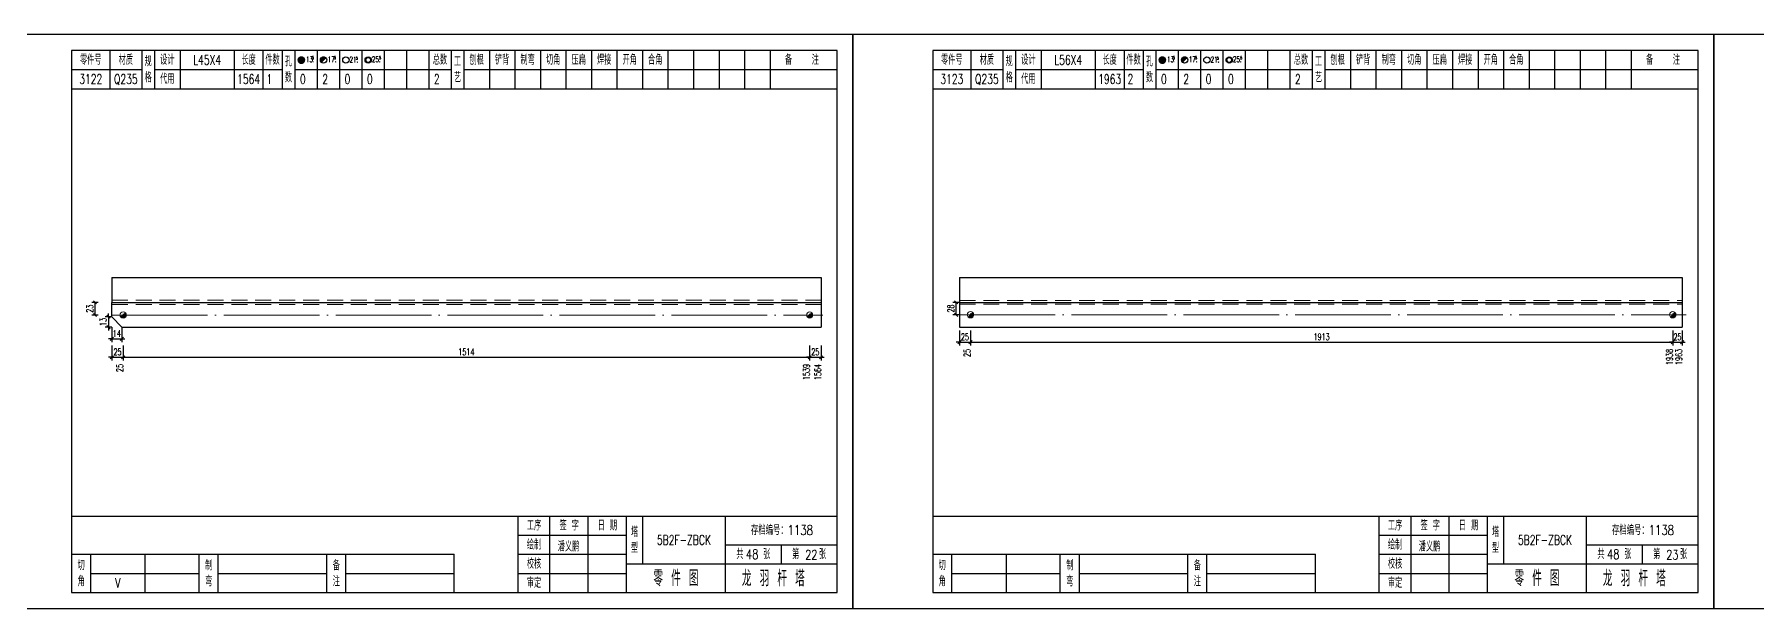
# Model space of a CAD drawing. Header units: millimetres. Extents: x 0 to 30240, y -10896 to -1348.
# Drawn here: x 5683 to 6223, y -9369 to -9189 of the extents above; entities that cross this region are included whole.
import ezdxf
from ezdxf.enums import TextEntityAlignment as Align

# ---------------------------------------------------------------- set-up
doc = ezdxf.new("R2010")
doc.units = ezdxf.units.MM
doc.header["$LTSCALE"] = 20
doc.header["$PDMODE"] = 1
doc.linetypes.add('DASHDOT2X', pattern=[1.75, 1.5, -0.125, 0, -0.125])
doc.linetypes.add('HIDDEN', pattern=[0.375, 0.25, -0.125])
for name, color, linetype, lineweight in [('1', 7, 'Continuous', 25), ('11', 3, 'Continuous', 13), ('2', 1, 'HIDDEN', 13), ('5', 1, 'Continuous', 13), ('7', 2, 'DASHDOT2X', 13)]:
    doc.layers.add(name, color=color, linetype=linetype, lineweight=lineweight)
doc.styles.get("Standard").update_dxf_attribs({"font": 'simplex', "width": 0.7, "bigfont": 'gbhzfs.shx'})
doc.styles.add('SYMBOL_TXT', font='txt.shx', dxfattribs={"width": 0.6})
doc.styles.add('TITLE_TXT', font='simplex.shx', dxfattribs={"width": 0.75, "height": 2.5, "bigfont": 'gbhzfs.shx'})
doc.dimstyles.get("Standard").update_dxf_attribs({"dimtxt": 2.1, "dimasz": 1, "dimexe": 1.05, "dimexo": 0, "dimgap": 0.63, "dimtad": 1, "dimzin": 0, "dimdsep": 46, "dimtxsty": 'standard', "dimblk": 'OBLIQUE', "dimblk1": 'OBLIQUE', "dimblk2": 'OBLIQUE', "dimcen": 0.09, "dimadec": 0, "dimazin": 0, "dimtfac": 1, "dimtdec": 1, "dimtix": 1, "dimtmove": 0, "dimatfit": 3, "dimfxl": 0, "dimtolj": 1, "dimtzin": 0, "dimarcsym": 0})
pattern_1 = [(0, (-3, 0), (0, 0.0125), [])]

# ---------------------------------------------------------------- blocks, each defined once
blk = doc.blocks.new('M12_HOLE')
h = blk.add_hatch()
h.set_pattern_fill('LINE', scale=0.1, style=0)
h.set_pattern_definition(pattern_1)
h.paths.add_polyline_path([(-5, 0, 1), (-1, 0, 1)])
at = {"color": 7}
blk.add_circle((-3, 0), 2, dxfattribs=at)
at = {"color": 7, "attachment_point": 1, "style": 'SYMBOL_TXT'}
for s, insert, char_height, width in [('13\\f??|b0|i0|c0|p54;.', (-0.1, 2.1), 3.5, 5.707), ('5', (3.7, 2.3), 1.8, 2.931)]:
    blk.add_mtext(s, dxfattribs=dict(at, insert=insert, char_height=char_height, width=width))
blk = doc.blocks.new('M16_HOLE')
h = blk.add_hatch()
h.set_pattern_fill('LINE', scale=0.1, style=0)
h.set_pattern_definition(pattern_1)
h.paths.add_polyline_path([(-1.6, 1.4, 0.668179), (-5, 0, 0.198912), (-4.4, -1.4)])
at = {"color": 7}
blk.add_circle((-3, 0), 2, dxfattribs=at)
at = {"color": 7, "attachment_point": 1, "style": 'SYMBOL_TXT'}
for s, insert, char_height, width in [('17.', (-0.4, 2.1), 3.5, 6.316), ('5', (3.6, 2.3), 1.8, 1.822)]:
    blk.add_mtext(s, dxfattribs=dict(at, insert=insert, char_height=char_height, width=width))
blk = doc.blocks.new('M20_HOLE')
at = {"color": 7}
blk.add_circle((-3, 0), 2, dxfattribs=at)
at = {"color": 7, "attachment_point": 1, "style": 'SYMBOL_TXT'}
for s, insert, char_height, width in [('21.', (-0.7, 2), 3.5, 6.074), ('5', (3.3, 2), 1.8, 1.458)]:
    blk.add_mtext(s, dxfattribs=dict(at, insert=insert, char_height=char_height, width=width))
blk = doc.blocks.new('M24_HOLE')
at = {"color": 7}
for radius in [2, 1.5]:
    blk.add_circle((-3, 0), radius, dxfattribs=at)
at = {"color": 7, "attachment_point": 1, "style": 'SYMBOL_TXT'}
for s, insert, char_height, width in [('25.', (-0.7, 2.1), 3.5, 2.429), ('5', (3.9, 2.3), 1.8, 1.944)]:
    blk.add_mtext(s, dxfattribs=dict(at, insert=insert, char_height=char_height, width=width))
blk = doc.blocks.new('JgCard')
for p, q in [((270, 180), (0, 180)), ((0, 180), (0, 0)), ((270, 0), (270, 180)), ((265, 175), (25, 175)), ((25, 175), (25, 5)), ((37, 175), (37, 163)), ((47, 175), (47, 163)), ((51, 175), (51, 163)), ((59, 175), (59, 163)), ((76, 175), (76, 163)), ((85, 175), (85, 163)), ((91, 175), (91, 163)), ((95, 175), (95, 163)), ((102, 175), (102, 163)), ((109, 175), (109, 163)), ((116, 175), (116, 163)), ((123, 175), (123, 163)), ((130, 175), (130, 163)), ((137, 175), (137, 163)), ((144, 175), (144, 163)), ((148, 175), (148, 163)), ((156, 175), (156, 163)), ((164, 175), (164, 163)), ((172, 175), (172, 163)), ((180, 175), (180, 163)), ((188, 175), (188, 163)), ((196, 175), (196, 163)), ((204, 175), (204, 163)), ((212, 175), (212, 163)), ((220, 175), (220, 163)), ((228, 175), (228, 163)), ((236, 175), (236, 163)), ((244, 175), (244, 163)), ((265, 5), (265, 175)), ((25, 169), (47, 169)), ((51, 169), (91, 169)), ((95, 169), (144, 169)), ((148, 169), (265, 169)), ((25, 163), (265, 163)), ((25, 29), (265, 29)), ((165, 5), (165, 29)), ((175, 5), (175, 29)), ((187, 5), (187, 29)), ((199, 5), (199, 29)), ((204, 29), (204, 14)), ((230, 5), (230, 29)), ((165, 23), (199, 23)), ((25, 17), (145, 17)), ((31, 5), (31, 17)), ((48, 17), (48, 5)), ((65, 5), (65, 17)), ((71, 5), (71, 17)), ((105, 5), (105, 17)), ((111, 5), (111, 17)), ((145, 5), (145, 17)), ((165, 17), (199, 17)), ((230, 20), (265, 20)), ((247.5, 20), (247.5, 14)), ((31, 11), (65, 11)), ((71, 11), (105, 11)), ((111, 11), (145, 11)), ((165, 11), (199, 11)), ((199, 14), (265, 14)), ((0, 0), (270, 0)), ((25, 5), (265, 5))]:
    blk.add_line(p, q)
blk.add_lwpolyline([(96.03, 171.99, -1), (98.03, 171.99, -1)], format="xyb", close=True)
blk.add_point((145, 96))
at = {"xscale": 0.5, "yscale": 0.5, "zscale": 0.5}
for name, p in [('M12_HOLE', (98.53, 171.99)), ('M16_HOLE', (105.5, 172)), ('M20_HOLE', (112.5, 172)), ('M24_HOLE', (119.5, 172))]:
    blk.add_blockref(name, p, dxfattribs=at)
at = {"style": 'TITLE_TXT', "width": 0.75}
for s, height, p in [('存档编号：1138', 3.076, (238.02, 23.07)), ('潘义鹏', 3, (177.45, 17.91)), ('龙 羽 杆 塔', 5, (235.17, 6.97))]:
    blk.add_text(s, height=height, dxfattribs=at).set_placement(p)
at = {"attachment_point": 5, "style": 'TITLE_TXT'}
for s, insert, char_height, width in [('零件号', (31, 172), 3, 15), ('材质', (42, 172), 3, 8), ('设计', (55, 172), 3, 8), ('长度', (80.5, 172), 3, 8), ('件数', (88, 172), 3, 6), ('总数', (140.5, 172), 3, 7), ('工\\P艺', (146, 169), 3, 4), ('刨根', (152, 172), 3, 8), ('铲背', (160, 172), 3, 8), ('制弯', (168, 172), 3, 8), ('切角', (176, 172), 3, 8), ('压扁', (184, 172), 3, 8), ('焊接', (192, 172), 3, 8), ('开角', (200, 172), 3, 8), ('合角', (208, 172), 3, 8), ('备    注', (254, 172), 3, 22), ('规格', (49, 169), 3, 4), ('代用', (55, 166), 3, 8), ('孔数', (93, 169), 3, 4), ('工序', (170, 26), 3, 10), ('签 字', (181, 26), 3, 12), ('日 期', (193, 26), 3, 12), ('绘制', (170, 20), 3, 10), ('塔\\P型', (201.5, 21.5), 3, 5), ('共    张', (238.75, 17), 3, 17.5), ('第    张', (256.25, 17), 3, 17.5), ('切\\P角', (28, 11), 3, 6), ('制\\P弯', (68, 11), 3, 6), ('备\\P注', (108, 11), 3, 6), ('校核', (170, 14), 3, 10), ('零 件 图', (214.5, 9.5), 5, 31), ('审定', (170, 8), 3, 10)]:
    blk.add_mtext(s, dxfattribs=dict(at, insert=insert, char_height=char_height, width=width))
blk = doc.blocks.new('M16')
for p, q in [((-0.71, -0.71), (0.71, 0.71)), ((-0.4, 0), (0.4, 0)), ((0, 0.4), (0, -0.4))]:
    blk.add_line(p, q)
blk.add_circle((0, 0), 1)
for radius in [0.8, 0.6, 0.4, 0.2]:
    blk.add_arc((0, 0), radius, 225, 45)
blk = doc.blocks.new('_Oblique')
at = {"color": 0, "linetype": 'ByBlock', "lineweight": -2}
blk.add_line((-0.5, -0.5), (0.5, 0.5), dxfattribs=at)
blk = doc.blocks.new('*D5550')
at = {"layer": '11', "color": 0, "lineweight": -2}
for p, q in [((5707.6, -9286.68), (5707.6, -9291.41)), ((5711.15, -9286.68), (5711.15, -9291.41)), ((5707.6, -9290.36), (5706.6, -9290.36)), ((5707.6, -9290.36), (5711.15, -9290.36)), ((5711.15, -9290.36), (5712.15, -9290.36))]:
    blk.add_line(p, q, dxfattribs=at)
at = {"layer": 'Defpoints', "color": 0}
for p in [(5707.6, -9286.68), (5711.15, -9286.68), (5711.15, -9290.36)]:
    blk.add_point(p, dxfattribs=at)
at = {"layer": '11', "color": 0, "lineweight": -2}
blk.add_blockref('_Oblique', (5707.6, -9290.36), dxfattribs=at)
at = {"layer": '11', "color": 0, "lineweight": -2, "rotation": 180}
blk.add_blockref('_Oblique', (5711.15, -9290.36), dxfattribs=at)
at = {"layer": '11', "color": 0, "insert": (5709.38, -9288.68), "char_height": 2.1, "attachment_point": 5}
blk.add_mtext('\\A1;25', dxfattribs=at)
blk = doc.blocks.new('*D5552')
at = {"layer": '11', "color": 0, "lineweight": -2}
for p, q in [((5926.41, -9286.68), (5926.41, -9291.41)), ((5930, -9286.68), (5930, -9291.41)), ((5926.41, -9290.36), (5925.41, -9290.36)), ((5926.41, -9290.36), (5930, -9290.36)), ((5930, -9290.36), (5931, -9290.36))]:
    blk.add_line(p, q, dxfattribs=at)
at = {"layer": 'Defpoints', "color": 0}
for p in [(5926.41, -9286.68), (5930, -9286.68), (5930, -9290.36)]:
    blk.add_point(p, dxfattribs=at)
at = {"layer": '11', "color": 0, "lineweight": -2}
blk.add_blockref('_Oblique', (5926.41, -9290.36), dxfattribs=at)
at = {"layer": '11', "color": 0, "lineweight": -2, "rotation": 180}
blk.add_blockref('_Oblique', (5930, -9290.36), dxfattribs=at)
at = {"layer": '11', "color": 0, "insert": (5928.2, -9288.68), "char_height": 2.1, "attachment_point": 5}
blk.add_mtext('\\A1;25', dxfattribs=at)
blk = doc.blocks.new('*D5553')
at = {"layer": '11', "color": 0, "lineweight": -2}
for p, q in [((5706.55, -9277.63), (5706.55, -9276.63)), ((5707.6, -9277.63), (5705.5, -9277.63)), ((5707.6, -9280.91), (5705.5, -9280.91)), ((5706.55, -9277.63), (5706.55, -9280.91)), ((5706.55, -9280.91), (5706.55, -9281.91))]:
    blk.add_line(p, q, dxfattribs=at)
at = {"layer": 'Defpoints', "color": 0}
for p in [(5706.55, -9280.91), (5707.6, -9277.63), (5707.6, -9280.91)]:
    blk.add_point(p, dxfattribs=at)
at = {"layer": '11', "color": 0, "lineweight": -2}
for p, rotation in [((5706.55, -9277.63), 270), ((5706.55, -9280.91), 90)]:
    blk.add_blockref('_Oblique', p, dxfattribs=dict(at, rotation=rotation))
at = {"layer": '11', "color": 0, "insert": (5704.87, -9279.27), "char_height": 2.1, "attachment_point": 5, "rotation": 90}
blk.add_mtext('\\A1;13', dxfattribs=at)
blk = doc.blocks.new('*D5554')
at = {"layer": '11', "color": 0, "lineweight": -2}
for p, q in [((5707.6, -9280.91), (5707.6, -9285.63)), ((5710.73, -9280.91), (5710.73, -9285.63)), ((5707.6, -9284.58), (5706.6, -9284.58)), ((5707.6, -9284.58), (5710.73, -9284.58)), ((5710.73, -9284.58), (5711.73, -9284.58))]:
    blk.add_line(p, q, dxfattribs=at)
at = {"layer": 'Defpoints', "color": 0}
for p in [(5707.6, -9280.91), (5710.73, -9280.91), (5710.73, -9284.58)]:
    blk.add_point(p, dxfattribs=at)
at = {"layer": '11', "color": 0, "lineweight": -2}
blk.add_blockref('_Oblique', (5707.6, -9284.58), dxfattribs=at)
at = {"layer": '11', "color": 0, "lineweight": -2, "rotation": 180}
blk.add_blockref('_Oblique', (5710.73, -9284.58), dxfattribs=at)
at = {"layer": '11', "color": 0, "insert": (5709.16, -9282.9), "char_height": 2.1, "attachment_point": 5}
blk.add_mtext('\\A1;14', dxfattribs=at)
blk = doc.blocks.new('*D5556')
at = {"layer": '11', "color": 0, "lineweight": -2}
for p, q in [((5973.4, -9281.96), (5973.4, -9286.68)), ((5976.84, -9281.96), (5976.84, -9286.68)), ((5973.4, -9285.63), (5972.4, -9285.63)), ((5973.4, -9285.63), (5976.84, -9285.63)), ((5976.84, -9285.63), (5977.84, -9285.63))]:
    blk.add_line(p, q, dxfattribs=at)
at = {"layer": 'Defpoints', "color": 0}
for p in [(5973.4, -9281.96), (5976.84, -9281.96), (5976.84, -9285.63)]:
    blk.add_point(p, dxfattribs=at)
at = {"layer": '11', "color": 0, "lineweight": -2}
blk.add_blockref('_Oblique', (5973.4, -9285.63), dxfattribs=at)
at = {"layer": '11', "color": 0, "lineweight": -2, "rotation": 180}
blk.add_blockref('_Oblique', (5976.84, -9285.63), dxfattribs=at)
at = {"layer": '11', "color": 0, "insert": (5975.12, -9283.95), "char_height": 2.1, "attachment_point": 5}
blk.add_mtext('\\A1;25', dxfattribs=at)
blk = doc.blocks.new('*D5558')
at = {"layer": '11', "color": 0, "lineweight": -2}
for p, q in [((6197.06, -9281.96), (6197.06, -9286.68)), ((6200, -9281.96), (6200, -9286.68)), ((6197.06, -9285.63), (6196.06, -9285.63)), ((6197.06, -9285.63), (6200, -9285.63)), ((6200, -9285.63), (6201, -9285.63))]:
    blk.add_line(p, q, dxfattribs=at)
at = {"layer": 'Defpoints', "color": 0}
for p in [(6197.06, -9281.96), (6200, -9281.96), (6200, -9285.63)]:
    blk.add_point(p, dxfattribs=at)
at = {"layer": '11', "color": 0, "lineweight": -2}
blk.add_blockref('_Oblique', (6197.06, -9285.63), dxfattribs=at)
at = {"layer": '11', "color": 0, "lineweight": -2, "rotation": 180}
blk.add_blockref('_Oblique', (6200, -9285.63), dxfattribs=at)
at = {"layer": '11', "color": 0, "insert": (6198.53, -9283.95), "char_height": 2.1, "attachment_point": 5}
blk.add_mtext('\\A1;25', dxfattribs=at)

msp = doc.modelspace()

# ---------------------------------------------------------------- linework, layer by layer
at = {"layer": '1'}
for p, q in [((5707.6, -9265.367), (5707.6, -9273.137)), ((5707.6, -9265.367), (5930, -9265.367)), ((5930, -9265.367), (5930, -9280.907)), ((5973.4, -9265.367), (5973.4, -9280.907)), ((5973.4, -9265.367), (6200, -9265.367)), ((6200, -9265.367), (6200, -9280.907)), ((5707.6, -9277.627), (5707.6, -9273.137)), ((5707.6, -9273.137), (5930, -9273.137)), ((5973.4, -9273.137), (6200, -9273.137)), ((5710.728, -9280.907), (5707.6, -9277.627)), ((5710.728, -9280.907), (5930, -9280.907)), ((5973.4, -9280.907), (6200, -9280.907))]:
    msp.add_line(p, q, dxfattribs=at)
at = {"layer": '2'}
for p, q in [((5707.6, -9272.447), (5930, -9272.447)), ((5707.6, -9273.828), (5930, -9273.828)), ((5973.4, -9272.582), (6200, -9272.582)), ((5973.4, -9273.692), (6200, -9273.692))]:
    msp.add_line(p, q, dxfattribs=at)
at = {"layer": '7'}
for p, q in [((5707.6, -9277.109), (5930.609, -9277.109)), ((5973.4, -9277.022), (6201.26, -9277.022))]:
    msp.add_line(p, q, dxfattribs=at)

# ---------------------------------------------------------------- block references
at = {"layer": '1'}
for p in [(5670, -9369.137), (5940, -9369.137), (6210, -9369.137)]:
    msp.add_blockref('JgCard', p, dxfattribs=at)
at = {"layer": '5'}
for p in [(5711.154, -9277.109), (5926.409, -9277.109), (5976.84, -9277.022), (6197.06, -9277.022)]:
    msp.add_blockref('M16', p, dxfattribs=at)

# ---------------------------------------------------------------- texts
at = {"style": 'TITLE_TXT', "width": 0.75}
for s, p in [('48', (5906.46, -9353.604)), ('22', (5925.015, -9353.781)), ('48', (6176.46, -9353.604)), ('23', (6195.015, -9353.781))]:
    msp.add_text(s, height=3, dxfattribs=at).set_placement(p)
at = {"layer": '1', "width": 0.7}
for s, p in [('L45X4', (5737.5, -9197.137)), ('L56X4', (6007.5, -9197.137)), ('3122', (5701, -9203.137)), ('Q235', (5712, -9203.137)), ('1564', (5750.5, -9203.137)), ('1', (5757, -9203.137)), ('0', (5767.5, -9203.137)), ('2', (5774.5, -9203.137)), ('0', (5781.5, -9203.137)), ('0', (5788.5, -9203.137)), ('2', (5809.5, -9203.137)), ('3123', (5971, -9203.137)), ('Q235', (5982, -9203.137)), ('1963', (6020.5, -9203.137)), ('2', (6027, -9203.137)), ('0', (6037.5, -9203.137)), ('2', (6044.5, -9203.137)), ('0', (6051.5, -9203.137)), ('0', (6058.5, -9203.137)), ('2', (6079.5, -9203.137)), ('V', (5709.5, -9361.137))]:
    msp.add_text(s, height=3, dxfattribs=at).set_placement(p, align=Align.MIDDLE_CENTER)
for s, p in [('25', (5976.838, -9287.732)), ('1938', (6197.085, -9287.732)), ('1963', (6200, -9287.732)), ('25', (5711.144, -9292.457)), ('1539', (5926.444, -9292.457)), ('1564', (5930, -9292.457))]:
    msp.add_text(s, height=2.1, rotation=90, dxfattribs=at).set_placement(p, align=Align.RIGHT)
at = {"layer": '1', "char_height": 3, "width": 26, "attachment_point": 5}
for insert in [(5887, -9347.637), (6157, -9347.637)]:
    msp.add_mtext('5B2F-ZBCK', dxfattribs=dict(at, insert=insert))

# ---------------------------------------------------------------- dimensions: what is measured, and where the dimension line sits
at = {"layer": '1'}
for base, p1, p2, text in [((5702.35, -9273.137), (5703.35, -9277.109), (5703.35, -9273.137), '23'), ((5972.35, -9273.137), (5973.35, -9277.022), (5973.35, -9273.137), '28')]:
    msp.add_linear_dim(base=base, p1=p1, p2=p2, angle=90, text=text, dimstyle='standard', dxfattribs=at).render()
at = {"layer": '11'}
dim = msp.add_linear_dim(base=(5706.55, -9280.907), p1=(5707.6, -9277.627), p2=(5707.6, -9280.907), angle=90, text='13', dimstyle='standard', dxfattribs=at)
dim.commit()
dim.dimension.update_dxf_attribs({"geometry": '*D5553', "text_midpoint": (5704.87, -9279.267)})
for base, p1, p2, text, picture, middle in [((5710.728, -9284.582), (5707.6, -9280.907), (5710.728, -9280.907), '14', '*D5554', (5709.164, -9282.902)), ((5976.84, -9285.632), (5973.4, -9281.957), (5976.84, -9281.957), '25', '*D5556', (5975.12, -9283.952)), ((6200, -9285.632), (6197.06, -9281.957), (6200, -9281.957), '25', '*D5558', (6198.53, -9283.952)), ((5711.154, -9290.357), (5707.6, -9286.682), (5711.154, -9286.682), '25', '*D5550', (5709.377, -9288.677)), ((5930, -9290.357), (5926.409, -9286.682), (5930, -9286.682), '25', '*D5552', (5928.205, -9288.677))]:
    dim = msp.add_linear_dim(base=base, p1=p1, p2=p2, text=text, dimstyle='standard', dxfattribs=at)
    dim.commit()
    dim.dimension.update_dxf_attribs({"geometry": picture, "text_midpoint": middle})
for base, p1, p2, text in [((6197.06, -9285.632), (5976.84, -9281.957), (6197.06, -9281.957), '1913'), ((5926.409, -9290.357), (5711.154, -9286.682), (5926.409, -9286.682), '1514')]:
    msp.add_linear_dim(base=base, p1=p1, p2=p2, text=text, dimstyle='standard', dxfattribs=at).render()

doc.saveas('drawing.dxf')
